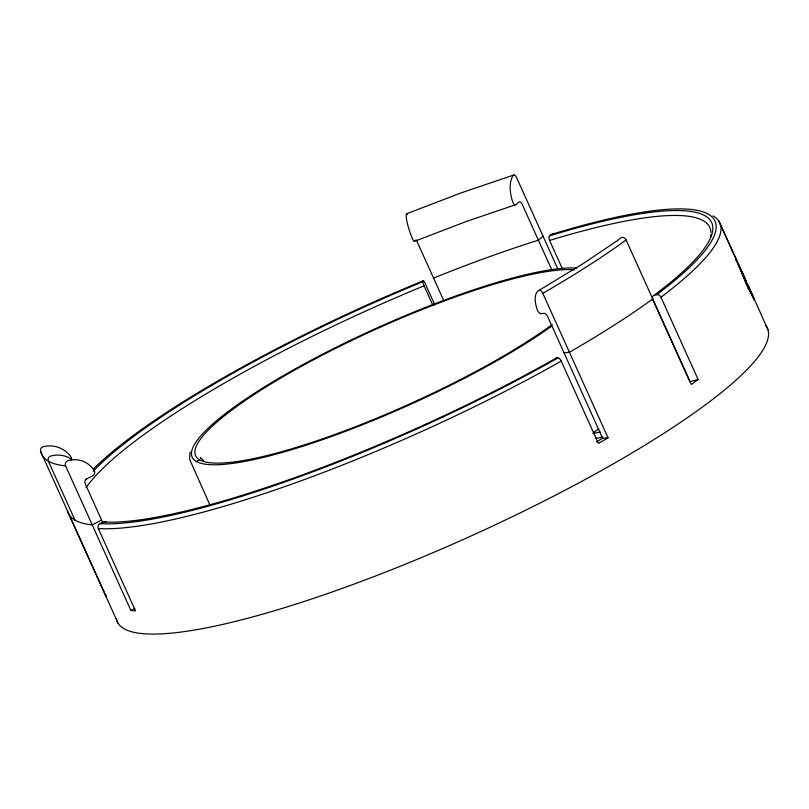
<?xml version="1.0" encoding="UTF-8"?>
<svg xmlns="http://www.w3.org/2000/svg" width="809" height="809" viewBox="0 0 809 809"><rect width="100%" height="100%" fill="white"/><g stroke="black" fill="none" stroke-linecap="round" stroke-linejoin="round"><path stroke-width="1.21" d="M190.075 451.968L189.66 459.461L209.865 504.816M432.845 305.266L424.078 285.84A3.681 0.637 67.6 0 1 422.905 281.653L423.218 280.763A3.671 0.637 67.6 0 1 425.008 283.16L434.817 304.872M407.311 214.618A3.681 0.758 68 0 0 406.26 214.163A25.736 5.339 68 0 0 412.327 238.422A3.681 0.758 68 0 0 414.481 241.335L414.784 240.657M543.011 236.137L538.379 240.162A345.635 65.357 -24.3 0 0 433.553 278.084M562.477 269.003L549.584 240.435A3.681 2.033 73 0 1 549.746 235.773L551.394 234.398A3.671 2.033 73 0 1 552.992 234.388M666.333 285.84L653.985 295.427A3.681 2.761 53.1 0 0 652.732 299.461L689.875 381.737L698.106 379.492L660.963 297.227A3.681 2.761 53.1 0 0 656.736 294.678A352.855 66.722 -24.3 0 0 551.364 234.428M616.428 241.203L583.694 263.269L539.229 290.249A25.736 11.791 60 0 0 537.338 309.958A3.681 1.689 60 0 0 540.857 313.649L544.336 313.376A3.681 1.689 60 0 1 547.642 316.521L602.614 438.276L608.065 437.841L542.819 293.323A3.681 1.689 60 0 0 539.229 290.249M71.516 459.886A3.681 3.61 -12.8 0 0 71.01 457.075A25.736 25.251 -12.8 0 0 43.221 446.73A3.681 3.61 -12.8 0 0 40.763 451.715A356.668 67.44 -24.3 0 0 65.63 465.944L130.886 610.461A356.668 67.44 -24.3 0 0 135.457 610.835L98.314 528.57A3.681 3.398 -86.6 0 1 99.881 523.645L102.945 522.007A3.681 3.398 -86.6 0 1 106.171 522.118M101.56 519.995L92.256 524.899A356.668 67.44 -24.3 0 1 67.38 510.671M130.886 610.461L135.022 608.277M196.395 461.474L199.671 459.886M747.88 286.841C748.881 285.87 749.721 288.773 747.799 288.186M749.7 290.886L750.327 290.603M750.105 293.323L751.49 293.01L754.18 298.986M753.897 300.008L754.524 299.724L753.26 296.933M752.936 297.884L753.573 297.601M406.472 213.829L461.615 192.714L513.826 174.997M414.481 241.335L466.651 221.363L515.262 204.849M653.985 295.427L656.736 294.678M592.805 433.523L600.197 432.016M595.303 438.427L602.776 437.163M563.984 352.724L569.435 352.279A356.668 67.44 -24.3 0 0 652.732 298.925M102.945 522.007L113.048 522.179A349.336 66.055 -24.3 0 0 556.339 358.003L558.028 357.912A3.681 1.567 60.5 0 1 561.234 361.117L598.377 443.383A356.668 67.44 -24.3 0 0 608.065 437.841M348.982 341.014L349.721 341.438M436.84 391.293L437.578 391.708M203.625 460.452L200.339 457.601L201.158 458.743M735.806 260.083L736.423 260.933M740.822 269.943L742.156 273.027M741.307 271.268L741.873 272.259M736.594 261.216L737.323 262.541M738.223 265.15L739.699 268.123M743.046 275.242L743.542 276.203M743.875 277.497L744.492 278.741M737.444 262.783L739.365 266.758M743.815 276.739L745.554 280.399M744.877 279.651L752.774 296.923L745.797 282.735M744.715 279.216L745.241 280.318M751.551 293.141L748.507 286.558M742.874 274.008L739.204 266.343L745.018 280.986M745.888 281.107L746.211 281.805M751.976 294.233L753.149 296.691M752.077 294.345L750.924 291.907M739.79 268.315L740.457 269.812M745.534 280.945L745.969 281.916M718.796 221.019L743.683 275.788M744.502 277.972L747.182 283.919M720.344 224.204L740.892 269.69M741.469 272.269L741.762 272.936M742.217 273.938L742.52 274.605M747.728 286.133L747.152 284.667M747.86 286.437L748.416 287.66M748.689 288.267L749.104 289.187M747.122 285.486L747.395 286.103M617.166 241.082A25.736 18.728 53.9 0 1 621.524 237.533A3.681 2.68 53.9 0 1 626.105 239.97L691.361 384.477A356.668 67.44 -24.3 0 0 698.106 379.492M557.502 268.224L516.395 177.181A3.681 1.921 72.5 0 0 513.128 175.502A25.736 13.47 72.5 0 0 512.795 202.078A3.681 1.921 72.5 0 0 516.051 204.586L519.004 202.017A3.681 1.921 72.5 0 1 522.038 203.969L551.9 270.105M443.221 299.472L417.211 241.881A3.681 0.758 68 0 0 416.038 239.828M103.016 523.211L85.218 483.802A3.681 3.438 -83.8 0 1 86.836 478.877L92.782 475.743A3.681 3.438 -83.8 0 0 94.107 470.292A25.736 24.068 -83.8 0 0 67.794 460.796A3.681 3.438 -83.8 0 0 65.63 465.944M74.984 520.116L48.368 461.16A3.681 3.58 -60.2 0 1 50.724 456.074A25.736 25.039 -60.2 0 1 71.222 459.077M40.763 451.715L106.019 596.223A356.668 67.44 -24.3 0 1 105.746 594.625M68.826 514.322L118.205 623.486M747.162 283.494L749.903 289.622M754.049 298.663L767.943 329.678M748.851 287.64L752.613 296.094L750.924 291.958M746.242 282.533L746.626 283.413M740.609 270.166L741.115 271.45M742.237 273.24L743.653 276.911A38.711 2.093 66.3 0 0 744.897 279.823M741.317 271.318L742.702 274.605M551.758 326.098A220.614 41.714 -24.3 0 1 244.915 461.403A220.614 41.714 -24.3 0 1 281.593 376.65A220.614 41.714 -24.3 0 1 576.868 268.072M552.244 324.5A216.943 41.026 -24.3 0 1 249.263 459.461A216.943 41.026 -24.3 0 1 283.15 376.66A216.943 41.026 -24.3 0 1 574.633 269.771M557.998 357.912A352.997 66.753 -24.3 0 1 99.831 523.676M549.736 235.783A349.336 66.055 -24.3 0 1 666.373 285.83M555.53 359.024A3.681 1.567 60.5 0 1 556.309 358.003M93.429 468.927A352.855 66.722 -24.3 0 1 423.208 280.784M85.339 480.162A349.296 66.045 -24.3 0 1 86.512 478.726M93.166 471.273A349.296 66.045 -24.3 0 1 422.895 281.674M765.719 325.461A356.668 67.44 -24.3 0 1 470.798 536.094A356.668 67.44 -24.3 0 1 116.354 618.996M598.812 428.952A238.999 45.193 -24.3 0 1 593.675 432.39M602.614 438.276A345.635 65.357 -24.3 0 1 596.375 441.856M713.053 215.892A356.668 67.44 -24.3 0 1 660.963 297.227M561.234 361.117A356.668 67.44 -24.3 0 1 98.314 528.57M748.042 285.496A10.042 0.566 63.1 0 1 749.124 289.288M741.418 271.025A18.536 0.698 66.2 0 1 744.442 277.639M747.142 283.716A32.957 1.062 66.1 0 1 748.871 287.579M742.328 272.421A45.617 0.698 65.9 0 1 746.394 281.401M745.797 282.574A45.152 3.367 66.5 0 1 745.028 280.854M549.584 240.435A345.635 65.357 -24.3 0 1 710.909 232.436M710.838 234.64A345.635 65.357 -24.3 0 1 710.484 236.966M85.987 487.756A345.635 65.357 -24.3 0 1 424.078 285.84M626.105 239.97A356.668 67.44 -24.3 0 1 542.819 293.323"/></g></svg>
